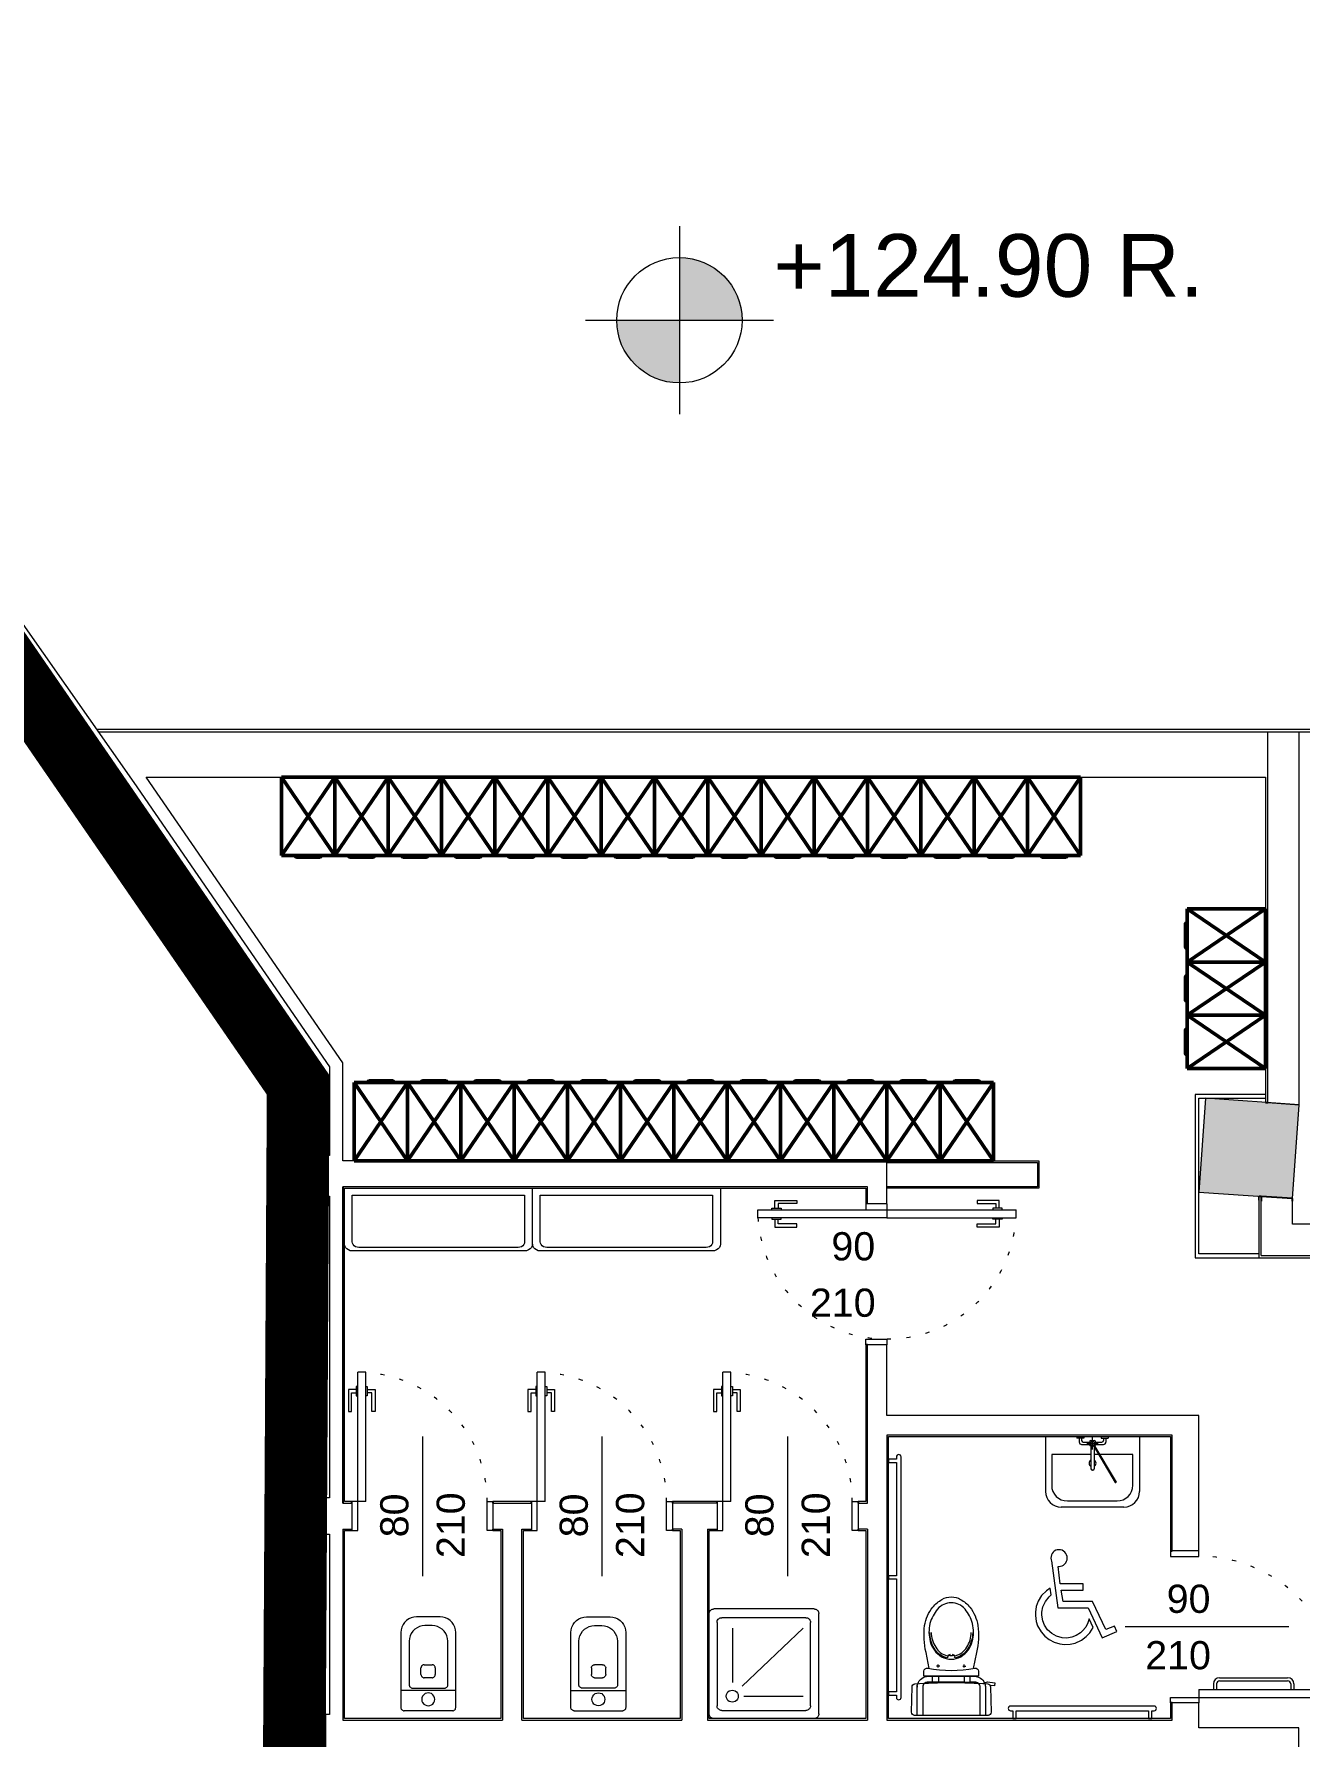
# Model space of a CAD drawing. Header units: centimetres. Extents: x 139057 to 200038, y 34824 to 80516.
# Drawn here: x 165506 to 166314, y 52660 to 53747 of the extents above; entities that cross this region are included whole.
import ezdxf

# ---------------------------------------------------------------- set-up
doc = ezdxf.new("R2010")
doc.units = ezdxf.units.CM
doc.header["$LTSCALE"] = 100
for name, pattern in [('HIDDEN4', [0.125, 0.025, -0.1]), ('p-1_lay_d3_P1-STRC-COL$0$HIDDEN', [20, 10, -10]), ('TRATTO-PUNTO', [1, 0.5, -0.25, 0, -0.25])]:
    doc.linetypes.add(name, pattern=pattern)
for name, color, linetype, lineweight in [('410_STRUTTURE_001-AM_0', 7, 'Continuous', 0), ('430_TAVOLATI_001-AM_0', 3, 'Continuous', 0), ('437_RIVESTIMENTI_001-AM_0', 13, 'Continuous', 0), ('439_TESTI_SERRAMENTI_001-AM_0', 11, 'Continuous', 0), ('441_SERRAMENTI_001-AM_0', 1, 'Continuous', 0), ('442_SANITARI_001-AM_0', 6, 'Continuous', 0), ('446_TESTI_001-AM_0', 2, 'Continuous', 0), ('560_LAY_OUT_ARREDI_001-AM_0', 150, 'Continuous', 50), ('660_LAY_OUT_ARREDI_001-AM_0', 150, 'Continuous', 50)]:
    doc.layers.add(name, color=color, linetype=linetype, lineweight=lineweight)
for name, color, linetype in [('_s_09_Perimetro_proprietà', 40, 'Continuous'), ('CN_050_MURI_PT_Finiture', 7, 'Continuous'), ('CN_050_MURI_PT_Muri REI', 7, 'Continuous')]:
    doc.layers.add(name, color=color, linetype=linetype)
doc.styles.add('Arial', font='arial.ttf')
doc.styles.add('GENERATED_STYLE_1', font='arial.ttf')

# ---------------------------------------------------------------- blocks, each defined once
blk = doc.blocks.new('ar')
at = {"layer": '660_LAY_OUT_ARREDI_001-AM_0', "ltscale": 0.5}
for p, q in [((36789.9, 29627.8), (36739.9, 29661.8)), ((36789.9, 29661.8), (36739.9, 29627.8)), ((36789.9, 29661.8), (36739.9, 29661.8)), ((36789.9, 29661.8), (36789.9, 29627.8)), ((36789.9, 29627.8), (36739.9, 29627.8))]:
    blk.add_line(p, q, dxfattribs=at)
at = {"layer": '660_LAY_OUT_ARREDI_001-AM_0'}
blk.add_line((36739.9, 29661.8), (36739.9, 29627.8), dxfattribs=at)
at = {"layer": '660_LAY_OUT_ARREDI_001-AM_0', "ltscale": 0.5, "flags": 128}
blk.add_lwpolyline([(36789.9, 29653.3), (36789.9, 29636.3), (36790.9, 29637.3), (36790.9, 29652.3)], close=True, dxfattribs=at)

msp = doc.modelspace()

# ---------------------------------------------------------------- hatches: boundary and pattern name
at = {"layer": '410_STRUTTURE_001-AM_0'}
msp.add_hatch(color=256, dxfattribs=at).paths.add_polyline_path([(166249.7, 53008.2), (166309.5, 53004), (166313.7, 53063.9), (166253.8, 53068)], flags=0)
at = {"layer": '446_TESTI_001-AM_0'}
h = msp.add_hatch(color=256, dxfattribs=at)
h.paths.add_polyline_path([(165958.1, 53564.6, 0.414214), (165918.1, 53604.6), (165918.1, 53564.6)])
h.paths.add_polyline_path([(165878.1, 53564.6, 0.414214), (165918.1, 53524.6), (165918.1, 53564.6)])

# ---------------------------------------------------------------- linework, layer by layer
at = {"layer": '410_STRUTTURE_001-AM_0'}
msp.add_line((166293.7, 53065.3, 0), (166313.7, 53063.9, 0), dxfattribs=at)
at = {"layer": '410_STRUTTURE_001-AM_0', "elevation": 0, "flags": 128}
msp.add_lwpolyline([(166249.7, 53008.2), (166309.5, 53004), (166313.7, 53063.9), (166253.8, 53068)], close=True, dxfattribs=at)
at = {"layer": '430_TAVOLATI_001-AM_0'}
for p, q in [((165672.3, 53080.2, 0), (165367.1, 53523.6, 0)), ((165388, 53528.4, 0), (165569.8, 53269.6, 0)), ((166647.3, 53303.3, 0), (165546.2, 53303.3, 0)), ((165547.1, 53302, 0), (166647.3, 53302, 0)), ((166293.7, 53065.3, 0), (166293.7, 53302, 0)), ((166313.7, 53063.9, 0), (166313.7, 53302, 0)), ((165577.8, 53273, 0), (166292.2, 53273, 0)), ((165703.3, 53090.7, 0), (165577.8, 53273, 0)), ((166292.2, 53273, 0), (166292.2, 53065.3, 0)), ((165569.8, 53269.6, 0), (165694.8, 53088.1, 0)), ((165694.8, 53088.1, 0), (165694.8, 53031.5, 0)), ((165703.3, 53028.1, 0), (165703.3, 53090.7, 0)), ((165672.3, 52643.5, 0), (165672.3, 53080.2, 0)), ((166247.2, 53070.5, 0), (166247.2, 52966.2, 0)), ((166292.2, 53070.5, 0), (166247.2, 53070.5, 0)), ((166249.7, 52968.7, 0), (166249.7, 53068, 0)), ((166249.7, 53068, 0), (166292.2, 53068, 0)), ((165692.3, 53031.5, 0), (165692.3, 53005.6, 0)), ((165694.8, 53031.5, 0), (165692.3, 53031.5, 0)), ((166050.6, 53028.1, 0), (165703.3, 53028.1, 0)), ((166050.6, 53000.6, 0), (166050.6, 53028.1, 0)), ((166038.1, 53011.6, 0), (165703.3, 53011.6, 0)), ((165703.3, 52809.6, 0), (165703.3, 53011.6, 0)), ((166038.1, 53000.6, 0), (166038.1, 53011.6, 0)), ((165692.3, 53005.6, 0), (165694.8, 53005.6, 0)), ((165694.8, 53005.6, 0), (165694.8, 52813.1, 0)), ((166050.6, 53000.6, 0), (166037.1, 53000.6, 0)), ((166288, 53005.4, 0), (166288, 52966.2, 0)), ((166289.5, 52967.7, 0), (166289.5, 53005.4, 0)), ((166309.5, 52987.7, 0), (166309.5, 53002.4, 0)), ((166463.8, 52987.7, 0), (166309.5, 52987.7, 0)), ((166247.2, 52966.2, 0), (166450.3, 52966.2, 0)), ((166288, 52968.7, 0), (166249.7, 52968.7, 0)), ((166289.5, 52967.7, 0), (166451.8, 52967.7, 0)), ((166050.6, 52910.6, 0), (166037.1, 52910.6, 0)), ((166038.1, 52809.6, 0), (166038.1, 52910.6, 0)), ((166050.6, 52865.6, 0), (166050.6, 52910.6, 0)), ((166249.6, 52865.6, 0), (166050.6, 52865.6, 0)), ((166249.6, 52779.1, 0), (166249.6, 52865.6, 0)), ((166050.6, 52853.1, 0), (166050.6, 52671.1, 0)), ((166232.6, 52853.1, 0), (166050.6, 52853.1, 0)), ((166232.6, 52779.1, 0), (166232.6, 52853.1, 0)), ((165694.8, 52813.1, 0), (165692.3, 52813.1, 0)), ((165692.3, 52813.1, 0), (165692.3, 52789.7, 0)), ((165703.3, 52809.6, 0), (165709.1, 52809.6, 0)), ((165709.1, 52809.6, 0), (165709.1, 52793.1, 0)), ((165799.1, 52809.6, 0), (165799.1, 52793.1, 0)), ((165799.1, 52809.6, 0), (165823.6, 52809.6, 0)), ((165823.6, 52809.6, 0), (165823.6, 52793.1, 0)), ((165913.6, 52809.6, 0), (165913.6, 52793.1, 0)), ((165942.1, 52809.6, 0), (165913.6, 52809.6, 0)), ((165942.1, 52810.6, 0), (165942.1, 52792.1, 0)), ((166032.1, 52809.6, 0), (166032.1, 52793.1, 0)), ((166032.1, 52809.6, 0), (166038.1, 52809.6, 0)), ((165703.3, 52793.1, 0), (165709.1, 52793.1, 0)), ((165703.3, 52793.1, 0), (165703.3, 52671.1, 0)), ((165799.1, 52793.1, 0), (165805.1, 52793.1, 0)), ((165805.1, 52793.1, 0), (165805.1, 52671.1, 0)), ((165817.6, 52671.1, 0), (165817.6, 52793.1, 0)), ((165817.6, 52793.1, 0), (165823.6, 52793.1, 0)), ((165919.6, 52793.1, 0), (165913.6, 52793.1, 0)), ((165919.6, 52793.1, 0), (165919.6, 52671.1, 0)), ((165936.1, 52793.1, 0), (165942.1, 52793.1, 0)), ((165936.1, 52793.1, 0), (165936.1, 52671.1, 0)), ((166038.1, 52793.1, 0), (166032.1, 52793.1, 0)), ((166038.1, 52793.1, 0), (166038.1, 52671.1, 0)), ((165692.3, 52789.7, 0), (165694.8, 52789.7, 0)), ((165694.8, 52789.7, 0), (165694.8, 52674.6, 0)), ((166249.6, 52779.1, 0), (166231.6, 52779.1, 0)), ((165694.8, 52674.6, 0), (165692.3, 52674.6, 0)), ((165692.3, 52674.6, 0), (165692.3, 52651.2, 0)), ((166249.6, 52682.1, 0), (166231.6, 52682.1, 0)), ((166232.6, 52671.1, 0), (166232.6, 52682.1, 0)), ((166249.6, 52666.1, 0), (166249.6, 52682.1, 0)), ((165703.3, 52671.1, 0), (165805.1, 52671.1, 0)), ((165817.6, 52671.1, 0), (165919.6, 52671.1, 0)), ((165936.1, 52671.1, 0), (166038.1, 52671.1, 0)), ((166050.6, 52671.1, 0), (166232.6, 52671.1, 0)), ((166313.5, 52666.1, 0), (166249.6, 52666.1, 0)), ((166313.5, 52542.3, 0), (166313.5, 52666.1, 0))]:
    msp.add_line(p, q, dxfattribs=at)
for radius, start, end in [(5313.1, 142.0011, 171.3505), (5293.1, 141.9324, 171.2649)]:
    msp.add_arc((170619.7, 52724.5, 0), radius, start, end, dxfattribs=at)
at = {"layer": '437_RIVESTIMENTI_001-AM_0'}
for p, q in [((165704.3, 52810.6, 0), (165704.3, 53010.6, 0)), ((165704.3, 53010.6, 0), (166037.1, 53010.6, 0)), ((166037.1, 53010.6, 0), (166037.1, 53000.6, 0)), ((166037.1, 52910.6, 0), (166037.1, 52810.6, 0)), ((166051.6, 52672.1, 0), (166051.6, 52852.1, 0)), ((166051.6, 52852.1, 0), (166231.6, 52852.1, 0)), ((166231.6, 52852.1, 0), (166231.6, 52779.1, 0)), ((165709.1, 52810.6, 0), (165704.3, 52810.6, 0)), ((165823.6, 52810.6, 0), (165799.1, 52810.6, 0)), ((165942.1, 52810.6, 0), (165913.6, 52810.6, 0)), ((166037.1, 52810.6, 0), (166032.1, 52810.6, 0)), ((165704.3, 52792.1, 0), (165709.1, 52792.1, 0)), ((165704.3, 52672.1, 0), (165704.3, 52792.1, 0)), ((165799.1, 52792.1, 0), (165804.1, 52792.1, 0)), ((165804.1, 52792.1, 0), (165804.1, 52672.1, 0)), ((165818.6, 52672.1, 0), (165818.6, 52792.1, 0)), ((165818.6, 52792.1, 0), (165823.6, 52792.1, 0)), ((165913.6, 52792.1, 0), (165918.6, 52792.1, 0)), ((165918.6, 52792.1, 0), (165918.6, 52672.1, 0)), ((165937.1, 52672.1, 0), (165937.1, 52792.1, 0)), ((165937.1, 52792.1, 0), (165942.1, 52792.1, 0)), ((166032.1, 52792.1, 0), (166037.1, 52792.1, 0)), ((166037.1, 52792.1, 0), (166037.1, 52672.1, 0)), ((165804.1, 52672.1, 0), (165704.3, 52672.1, 0)), ((165918.6, 52672.1, 0), (165818.6, 52672.1, 0)), ((166037.1, 52672.1, 0), (165937.1, 52672.1, 0)), ((166231.6, 52672.1, 0), (166051.6, 52672.1, 0)), ((166231.6, 52682.1, 0), (166231.6, 52672.1, 0))]:
    msp.add_line(p, q, dxfattribs=at)
at = {"layer": '437_RIVESTIMENTI_001-AM_0', "elevation": 0}
for points in [[(166050.6, 53028.1), (166147.6, 53028.1), (166147.6, 53010.6), (166050.6, 53010.6)], [(166050.6, 53027.1), (166146.6, 53027.1), (166146.6, 53011.6), (166050.6, 53011.6)]]:
    msp.add_lwpolyline(points, dxfattribs=at)
at = {"layer": '441_SERRAMENTI_001-AM_0', "linetype": 'p-1_lay_d3_P1-STRC-COL$0$HIDDEN'}
for p, q in [((165979.1, 52997.8, 0), (165979.1, 53002.8, 0)), ((165979.1, 53002.8, 0), (165993.1, 53002.8, 0)), ((165981.1, 53000.8, 0), (165981.1, 52997.8, 0)), ((165993.1, 53000.8, 0), (165981.1, 53000.8, 0)), ((165993.1, 53002.8, 0), (165993.1, 53000.8, 0)), ((165968.1, 52991.8, 0), (165968.1, 52996.8, 0)), ((165968.1, 52996.8, 0), (166050.6, 52996.8, 0)), ((166050.6, 52991.8, 0), (165968.1, 52991.8, 0)), ((165977.1, 52996.8, 0), (165977.1, 52997.8, 0)), ((165977.1, 52997.8, 0), (165983.1, 52997.8, 0)), ((165977.1, 52991.8, 0), (165977.1, 52990.8, 0)), ((165977.1, 52990.8, 0), (165983.1, 52990.8, 0)), ((165979.1, 52990.8, 0), (165979.1, 52985.8, 0)), ((165981.1, 52987.8, 0), (165981.1, 52990.8, 0)), ((165993.1, 52987.8, 0), (165981.1, 52987.8, 0)), ((165983.1, 52997.8, 0), (165983.1, 52996.8, 0)), ((165983.1, 52990.8, 0), (165983.1, 52991.8, 0)), ((165993.1, 52985.8, 0), (165993.1, 52987.8, 0)), ((165979.1, 52985.8, 0), (165993.1, 52985.8, 0))]:
    msp.add_line(p, q, dxfattribs=at)
at = {"layer": '441_SERRAMENTI_001-AM_0', "linetype": 'Continuous'}
for p, q in [((166037.1, 53000.6, 0), (166037.1, 52996.8, 0)), ((166050.6, 53000.6, 0), (166050.6, 52991.8, 0)), ((166108.1, 53002.8, 0), (166108.1, 53000.8, 0)), ((166122.1, 53002.8, 0), (166108.1, 53002.8, 0)), ((166108.1, 53000.8, 0), (166120.1, 53000.8, 0)), ((166120.1, 53000.8, 0), (166120.1, 52997.8, 0)), ((166122.1, 52997.8, 0), (166122.1, 53002.8, 0)), ((166288, 53002.9, 0), (166288, 53005.4, 0)), ((166037.1, 52996.8, 0), (166133.1, 52996.8, 0)), ((166050.6, 52991.8, 0), (166133.1, 52991.8, 0)), ((166108.1, 52985.8, 0), (166108.1, 52987.8, 0)), ((166108.1, 52987.8, 0), (166120.1, 52987.8, 0)), ((166118.1, 52997.8, 0), (166118.1, 52996.8, 0)), ((166124.1, 52997.8, 0), (166118.1, 52997.8, 0)), ((166118.1, 52990.8, 0), (166118.1, 52991.8, 0)), ((166124.1, 52990.8, 0), (166118.1, 52990.8, 0)), ((166120.1, 52987.8, 0), (166120.1, 52990.8, 0)), ((166122.1, 52990.8, 0), (166122.1, 52985.8, 0)), ((166124.1, 52996.8, 0), (166124.1, 52997.8, 0)), ((166124.1, 52991.8, 0), (166124.1, 52990.8, 0)), ((166133.1, 52991.8, 0), (166133.1, 52996.8, 0)), ((166122.1, 52985.8, 0), (166108.1, 52985.8, 0)), ((166037.1, 52910.6, 0), (166037.1, 52914.3, 0)), ((166037.1, 52914.3, 0), (166050.6, 52914.3, 0)), ((166050.6, 52914.3, 0), (166050.6, 52910.6, 0)), ((166050.6, 52910.6, 0), (166038.1, 52910.6, 0)), ((165712.9, 52792.1, 0), (165712.9, 52893.1, 0)), ((165717.9, 52893.1, 0), (165712.9, 52893.1, 0)), ((165717.9, 52810.6, 0), (165717.9, 52893.1, 0)), ((165827.4, 52792.1, 0), (165827.4, 52893.1, 0)), ((165832.4, 52893.1, 0), (165827.4, 52893.1, 0)), ((165832.4, 52810.6, 0), (165832.4, 52893.1, 0)), ((165945.9, 52792.1, 0), (165945.9, 52893.1, 0)), ((165950.9, 52893.1, 0), (165945.9, 52893.1, 0)), ((165950.9, 52810.6, 0), (165950.9, 52893.1, 0)), ((165711.9, 52882.1, 0), (165706.9, 52882.1, 0)), ((165706.9, 52882.1, 0), (165706.9, 52868.1, 0)), ((165708.9, 52880.1, 0), (165711.9, 52880.1, 0)), ((165708.9, 52868.1, 0), (165708.9, 52880.1, 0)), ((165712.9, 52884.1, 0), (165711.9, 52884.1, 0)), ((165711.9, 52884.1, 0), (165711.9, 52878.1, 0)), ((165717.9, 52884.1, 0), (165718.9, 52884.1, 0)), ((165718.9, 52884.1, 0), (165718.9, 52878.1, 0)), ((165718.9, 52882.1, 0), (165723.9, 52882.1, 0)), ((165721.9, 52880.1, 0), (165718.9, 52880.1, 0)), ((165721.9, 52868.1, 0), (165721.9, 52880.1, 0)), ((165723.9, 52882.1, 0), (165723.9, 52868.1, 0)), ((165826.4, 52882.1, 0), (165821.4, 52882.1, 0)), ((165821.4, 52882.1, 0), (165821.4, 52868.1, 0)), ((165823.4, 52880.1, 0), (165826.4, 52880.1, 0)), ((165823.4, 52868.1, 0), (165823.4, 52880.1, 0)), ((165827.4, 52884.1, 0), (165826.4, 52884.1, 0)), ((165826.4, 52884.1, 0), (165826.4, 52878.1, 0)), ((165832.4, 52884.1, 0), (165833.4, 52884.1, 0)), ((165833.4, 52884.1, 0), (165833.4, 52878.1, 0)), ((165833.4, 52882.1, 0), (165838.4, 52882.1, 0)), ((165836.4, 52880.1, 0), (165833.4, 52880.1, 0)), ((165836.4, 52868.1, 0), (165836.4, 52880.1, 0)), ((165838.4, 52882.1, 0), (165838.4, 52868.1, 0)), ((165944.9, 52882.1, 0), (165939.9, 52882.1, 0)), ((165939.9, 52882.1, 0), (165939.9, 52868.1, 0)), ((165941.9, 52880.1, 0), (165944.9, 52880.1, 0)), ((165941.9, 52868.1, 0), (165941.9, 52880.1, 0)), ((165945.9, 52884.1, 0), (165944.9, 52884.1, 0)), ((165944.9, 52884.1, 0), (165944.9, 52878.1, 0)), ((165950.9, 52884.1, 0), (165951.9, 52884.1, 0)), ((165951.9, 52884.1, 0), (165951.9, 52878.1, 0)), ((165951.9, 52882.1, 0), (165956.9, 52882.1, 0)), ((165954.9, 52880.1, 0), (165951.9, 52880.1, 0)), ((165954.9, 52868.1, 0), (165954.9, 52880.1, 0)), ((165956.9, 52882.1, 0), (165956.9, 52868.1, 0)), ((165706.9, 52868.1, 0), (165708.9, 52868.1, 0)), ((165711.9, 52878.1, 0), (165712.9, 52878.1, 0)), ((165718.9, 52878.1, 0), (165717.9, 52878.1, 0)), ((165723.9, 52868.1, 0), (165721.9, 52868.1, 0)), ((165821.4, 52868.1, 0), (165823.4, 52868.1, 0)), ((165826.4, 52878.1, 0), (165827.4, 52878.1, 0)), ((165833.4, 52878.1, 0), (165832.4, 52878.1, 0)), ((165838.4, 52868.1, 0), (165836.4, 52868.1, 0)), ((165939.9, 52868.1, 0), (165941.9, 52868.1, 0)), ((165944.9, 52878.1, 0), (165945.9, 52878.1, 0)), ((165951.9, 52878.1, 0), (165950.9, 52878.1, 0)), ((165956.9, 52868.1, 0), (165954.9, 52868.1, 0)), ((165754.1, 52852.1, 0), (165754.1, 52763.1, 0)), ((165868.6, 52852.1, 0), (165868.6, 52763.1, 0)), ((165987.1, 52852.1, 0), (165987.1, 52763.1, 0)), ((165717.9, 52810.6, 0), (165709.1, 52810.6, 0)), ((165709.1, 52810.6, 0), (165709.1, 52792.1, 0)), ((165795.4, 52810.6, 0), (165799.1, 52810.6, 0)), ((165795.4, 52792.1, 0), (165795.4, 52810.6, 0)), ((165799.1, 52810.6, 0), (165799.1, 52792.1, 0)), ((165832.4, 52810.6, 0), (165823.6, 52810.6, 0)), ((165823.6, 52810.6, 0), (165823.6, 52792.1, 0)), ((165909.9, 52810.6, 0), (165913.6, 52810.6, 0)), ((165909.9, 52792.1, 0), (165909.9, 52810.6, 0)), ((165913.6, 52810.6, 0), (165913.6, 52792.1, 0)), ((165950.9, 52810.6, 0), (165942.1, 52810.6, 0)), ((165942.1, 52809.6, 0), (165942.1, 52793.1, 0)), ((166028.4, 52810.6, 0), (166032.1, 52810.6, 0)), ((166028.4, 52792.1, 0), (166028.4, 52810.6, 0)), ((166032.1, 52810.6, 0), (166032.1, 52792.1, 0)), ((165709.1, 52792.1, 0), (165712.9, 52792.1, 0)), ((165799.1, 52792.1, 0), (165795.4, 52792.1, 0)), ((165823.6, 52792.1, 0), (165827.4, 52792.1, 0)), ((165913.6, 52792.1, 0), (165909.9, 52792.1, 0)), ((165942.1, 52792.1, 0), (165945.9, 52792.1, 0)), ((166032.1, 52792.1, 0), (166028.4, 52792.1, 0)), ((166231.6, 52779.1, 0), (166231.6, 52775.6, 0)), ((166231.6, 52775.6, 0), (166249.6, 52775.6, 0)), ((166249.6, 52775.6, 0), (166249.6, 52779.1, 0)), ((166307.1, 52730.6, 0), (166202.6, 52730.6, 0)), ((166258.9, 52694.2, 0), (166258.9, 52690.6, 0)), ((166260.9, 52694.2, 0), (166260.9, 52690.6, 0)), ((166262.9, 52698.2, 0), (166306.3, 52698.2, 0)), ((166262.9, 52696.2, 0), (166306.3, 52696.2, 0)), ((166308.3, 52694.2, 0), (166308.3, 52690.6, 0)), ((166310.3, 52694.2, 0), (166310.3, 52690.6, 0)), ((166231.6, 52682.1, 0), (166231.6, 52685.6, 0)), ((166231.6, 52685.6, 0), (166339.6, 52685.6, 0)), ((166249.6, 52690.6, 0), (166249.6, 52682.1, 0)), ((166249.6, 52690.6, 0), (166339.6, 52690.6, 0)), ((166249.6, 52682.1, 0), (166232.6, 52682.1, 0))]:
    msp.add_line(p, q, dxfattribs=at)
at = {"layer": '441_SERRAMENTI_001-AM_0', "linetype": 'HIDDEN4'}
for centre, radius, start, end in [((166050.3, 52996.6, 0), 82.2, 183.2923, 270.1937), ((166050.9, 52996.6, 0), 82.2, 269.8063, 356.7077), ((165712.9, 52810.6, 0), 82.5, 0, 86.5254), ((165827.4, 52810.6, 0), 82.5, 0, 86.5254), ((165945.9, 52810.6, 0), 82.5, 0, 86.5254), ((166249.6, 52685.6, 0), 90.1, 3.1798, 90)]:
    msp.add_arc(centre, radius, start, end, dxfattribs=at)
at = {"layer": '441_SERRAMENTI_001-AM_0', "linetype": 'Continuous'}
for centre, radius, start, end in [((166262.9, 52694.2, 0), 4, 90, 180), ((166262.9, 52694.2, 0), 2, 90, 180), ((166306.3, 52694.2, 0), 4, 0, 90), ((166306.3, 52694.2, 0), 2, 0, 90)]:
    msp.add_arc(centre, radius, start, end, dxfattribs=at)
at = {"layer": '442_SANITARI_001-AM_0'}
for p, q in [((166151.8, 52852.1, 0), (166211.8, 52852.1, 0)), ((166151.8, 52852.1, 0), (166151.8, 52817.1, 0)), ((166171.8, 52852.1, 0), (166171.8, 52851.1, 0)), ((166176.3, 52851.1, 0), (166171.8, 52851.1, 0)), ((166173.3, 52851.1, 0), (166173.3, 52848.6, 0)), ((166174.8, 52851.1, 0), (166174.8, 52849.6, 0)), ((166174.8, 52847.1, 0), (166179.8, 52847.1, 0)), ((166175.8, 52848.6, 0), (166179.8, 52848.6, 0)), ((166176.3, 52852.1, 0), (166176.3, 52851.1, 0)), ((166178.2, 52847.8, 0), (166185.4, 52847.8, 0)), ((166179.8, 52848.6, 0), (166179.8, 52847.1, 0)), ((166180.8, 52849.6, 0), (166182.8, 52849.6, 0)), ((166180.8, 52846.1, 0), (166180.8, 52831.6, 0)), ((166180.8, 52846.1, 0), (166182.8, 52846.1, 0)), ((166181.8, 52843.8, 0), (166181.8, 52851.8, 0)), ((166182.2, 52846.6, 0), (166196.3, 52822.8, 0)), ((166182.7, 52846.9, 0), (166196.8, 52823.1, 0)), ((166182.8, 52846.1, 0), (166182.8, 52831.6, 0)), ((166183.8, 52848.6, 0), (166187.8, 52848.6, 0)), ((166183.8, 52848.6, 0), (166183.8, 52847.1, 0)), ((166183.8, 52847.1, 0), (166188.8, 52847.1, 0)), ((166187.3, 52852.1, 0), (166187.3, 52851.1, 0)), ((166187.3, 52851.1, 0), (166191.8, 52851.1, 0)), ((166188.8, 52851.1, 0), (166188.8, 52849.6, 0)), ((166190.3, 52851.1, 0), (166190.3, 52848.6, 0)), ((166191.8, 52852.1, 0), (166191.8, 52851.1, 0)), ((166211.8, 52852.1, 0), (166211.8, 52817.1, 0)), ((166155.7, 52840.7, 0), (166155.7, 52821, 0)), ((166180.8, 52840.7, 0), (166155.7, 52840.7, 0)), ((166185.7, 52840.7, 0), (166182.8, 52840.7, 0)), ((166207.5, 52840.7, 0), (166186.4, 52840.7, 0)), ((166207.5, 52821, 0), (166207.5, 52840.7, 0)), ((166181.9, 52830.7, 0), (166181.7, 52830.7, 0)), ((166196.7, 52822.8, 0), (166196.6, 52822.7, 0)), ((166201.8, 52807.1, 0), (166161.8, 52807.1, 0)), ((166165.7, 52811, 0), (166197.5, 52811, 0)), ((166084.3, 52705.6, 0), (166082.3, 52705.6, 0)), ((166083.3, 52704.6, 0), (166083.3, 52706.6, 0)), ((166098.9, 52705.6, 0), (166100.9, 52705.6, 0)), ((166099.9, 52704.6, 0), (166099.9, 52706.6, 0)), ((166083.4, 52695.6, 0), (166099.9, 52695.6, 0)), ((166069.9, 52674.1, 0), (166069.9, 52689.1, 0))]:
    msp.add_line(p, q, dxfattribs=at)
at = {"layer": '442_SANITARI_001-AM_0', "elevation": 0, "flags": 128}
for points in [[(165824.3, 52975), (165824.2, 52973.9), (165823.7, 52972.8), (165822.9, 52971.9), (165821.8, 52971.2), (165820.6, 52970.7), (165819.3, 52970.6), (165709.3, 52970.6), (165708, 52970.7), (165706.8, 52971.2), (165705.8, 52971.9), (165705, 52972.8), (165704.5, 52973.9), (165704.3, 52974.4), (165704.3, 53010.6)], [(165704.3, 53010.6), (165944.3, 53010.6)], [(165944.3, 53010.6), (165944.3, 52975), (165944.2, 52973.9), (165943.7, 52972.8), (165942.9, 52971.9), (165941.8, 52971.2), (165940.6, 52970.7), (165939.3, 52970.6), (165829.3, 52970.6), (165828, 52970.7), (165826.8, 52971.2), (165825.8, 52971.9), (165825, 52972.8), (165824.5, 52973.9), (165824.3, 52974.4), (165824.3, 53010.6)], [(166159.9, 52769.2), (166160.4, 52769.2), (166161.4, 52769.3), (166162.4, 52769.6), (166163.3, 52770.1), (166164.1, 52770.8), (166164.7, 52771.5), (166165.2, 52772.5), (166165.5, 52773.5), (166165.6, 52774.5), (166165.5, 52775.6), (166165.2, 52776.6), (166164.7, 52777.5), (166164.1, 52778.3), (166163.3, 52778.9), (166162.4, 52779.5), (166161.4, 52779.8), (166160.4, 52779.9), (166159.3, 52779.8), (166158.3, 52779.5), (166157.4, 52778.9), (166156.7, 52778.3), (166156, 52777.5), (166155.6, 52776.6), (166155.3, 52775.6), (166155.2, 52774.5)], [(166155.2, 52774.5), (166155.3, 52773.5), (166155.6, 52772.5)], [(166155.5, 52772.7), (166159.6, 52742.8), (166179.1, 52742.8), (166188, 52723.7), (166197.3, 52727.7), (166195.9, 52731.1), (166190.2, 52729), (166181.7, 52746.8), (166163, 52746.8), (166161.8, 52754.1), (166175.9, 52754.1), (166175.9, 52758.2), (166161.2, 52758.2), (166159.9, 52769.2)], [(165937.1, 52739.1), (165937.2, 52739.6), (165937.3, 52740.1), (165937.5, 52740.6), (165937.8, 52741), (165938.2, 52741.4), (165938.6, 52741.7), (165939.1, 52741.9), (165939.6, 52742), (165940.1, 52742.1)], [(165937.1, 52675.1), (165937.1, 52739.1)], [(166004.1, 52742.1), (165940.1, 52742.1)], [(166004.1, 52742.1), (166004.6, 52742), (166005.2, 52741.9), (166005.6, 52741.7), (166006.1, 52741.4), (166006.4, 52741), (166006.7, 52740.6), (166006.9, 52740.1), (166007.1, 52739.6), (166007.1, 52739.1)], [(166007.1, 52675.1), (166007.1, 52739.1)], [(165750.4, 52737.1), (165748.6, 52736.9), (165747, 52736.5), (165745.4, 52735.8), (165744, 52734.8), (165742.7, 52733.5), (165741.7, 52732.1), (165741, 52730.5), (165740.5, 52728.8), (165740.4, 52727.1)], [(165740.4, 52727.1), (165740.4, 52679.1)], [(165755.7, 52731.5), (165753.9, 52731.3), (165752.2, 52730.9), (165750.7, 52730.1), (165749.2, 52729.1), (165748, 52727.9), (165747, 52726.5), (165746.3, 52724.9), (165745.8, 52723.2), (165745.7, 52721.5)], [(165765.4, 52737.1), (165750.4, 52737.1)], [(165760.3, 52731.5), (165755.7, 52731.5)], [(165770.3, 52721.5), (165770.1, 52723.2), (165769.7, 52724.9), (165769, 52726.5), (165768, 52727.9), (165766.7, 52729.1), (165765.3, 52730.1), (165763.7, 52730.9), (165762, 52731.3), (165760.3, 52731.5)], [(165775.4, 52727.1), (165775.2, 52728.8), (165774.8, 52730.5), (165774, 52732.1), (165773, 52733.5), (165771.8, 52734.8), (165770.4, 52735.8), (165768.8, 52736.5), (165767.1, 52736.9), (165765.4, 52737.1)], [(165775.4, 52679.1), (165775.4, 52727.1)], [(165848.9, 52727.1), (165849, 52728.8), (165849.5, 52730.5), (165850.2, 52732.1), (165851.2, 52733.5), (165852.4, 52734.8), (165853.9, 52735.8), (165855.5, 52736.5), (165857.1, 52736.9), (165858.9, 52737.1)], [(165848.9, 52679.1), (165848.9, 52727.1)], [(165854, 52721.5), (165854.1, 52723.2), (165854.6, 52724.9), (165855.3, 52726.5), (165856.3, 52727.9), (165857.5, 52729.1), (165859, 52730.1), (165860.5, 52730.9), (165862.2, 52731.3), (165864, 52731.5)], [(165858.9, 52737.1), (165873.9, 52737.1)], [(165864, 52731.5), (165868.6, 52731.5)], [(165868.6, 52731.5), (165870.3, 52731.3), (165872, 52730.9), (165873.6, 52730.1), (165875, 52729.1), (165876.2, 52727.9), (165877.2, 52726.5), (165878, 52724.9), (165878.4, 52723.2), (165878.6, 52721.5)], [(165873.9, 52737.1), (165875.6, 52736.9), (165877.3, 52736.5), (165878.9, 52735.8), (165880.3, 52734.8), (165881.5, 52733.5), (165882.5, 52732.1), (165883.3, 52730.5), (165883.7, 52728.8), (165883.9, 52727.1)], [(165883.9, 52727.1), (165883.9, 52679.1)], [(165942.1, 52733.5), (165942.1, 52734.1), (165942.3, 52734.6), (165942.5, 52735), (165942.8, 52735.5), (165943.2, 52735.8), (165943.6, 52736.1), (165944.1, 52736.4), (165944.6, 52736.5), (165945.1, 52736.5)], [(165942.1, 52733.5), (165942.1, 52680.3)], [(165998.8, 52736.5), (165945.1, 52736.5)], [(165951.9, 52729.8), (165951.9, 52695.1)], [(165997.2, 52729.8), (165958.2, 52692.7)], [(165998.8, 52736.5), (165999.3, 52736.5), (165999.8, 52736.4), (166000.3, 52736.1), (166000.7, 52735.8), (166001.1, 52735.5), (166001.4, 52735), (166001.6, 52734.6), (166001.7, 52734.1), (166001.8, 52733.5)], [(166001.8, 52680.3), (166001.8, 52733.5)], [(165745.7, 52721.5), (165745.7, 52693.6)], [(165770.3, 52693.6), (165770.3, 52721.5)], [(165854, 52693.6), (165854, 52721.5)], [(165878.6, 52721.5), (165878.6, 52693.6)], [(165755.1, 52706.4), (165754.8, 52706.4), (165754.5, 52706.3), (165754.1, 52706.2), (165753.9, 52706), (165753.6, 52705.7), (165753.4, 52705.4), (165753.3, 52705.1), (165753.2, 52704.8), (165753.1, 52704.4)], [(165755.1, 52706.4), (165760.3, 52706.4)], [(165762.3, 52704.4), (165762.2, 52704.8), (165762.2, 52705.1), (165762, 52705.4), (165761.8, 52705.7), (165761.6, 52706), (165761.3, 52706.2), (165761, 52706.3), (165760.6, 52706.4), (165760.3, 52706.4)], [(165862, 52704.4), (165862, 52704.8), (165862.1, 52705.1), (165862.2, 52705.4), (165862.4, 52705.7), (165862.7, 52706), (165863, 52706.2), (165863.3, 52706.3), (165863.6, 52706.4), (165864, 52706.4)], [(165869.1, 52706.4), (165864, 52706.4)], [(165869.1, 52706.4), (165869.5, 52706.4), (165869.8, 52706.3), (165870.1, 52706.2), (165870.4, 52706), (165870.6, 52705.7), (165870.8, 52705.4), (165871, 52705.1), (165871.1, 52704.8), (165871.1, 52704.4)], [(165753.1, 52700.2), (165753.1, 52704.4)], [(165753.1, 52700.2), (165753.2, 52699.9), (165753.3, 52699.5), (165753.4, 52699.2), (165753.6, 52698.9), (165753.9, 52698.7), (165754.1, 52698.5), (165754.5, 52698.3), (165754.8, 52698.2), (165755.1, 52698.2)], [(165760.3, 52698.2), (165755.1, 52698.2)], [(165760.3, 52698.2), (165760.6, 52698.2), (165761, 52698.3), (165761.3, 52698.5), (165761.6, 52698.7), (165761.8, 52698.9), (165762, 52699.2), (165762.2, 52699.5), (165762.2, 52699.9), (165762.3, 52700.2)], [(165762.3, 52704.4), (165762.3, 52700.2)], [(165862, 52704.4), (165862, 52700.2)], [(165864, 52698.2), (165863.6, 52698.2), (165863.3, 52698.3), (165863, 52698.5), (165862.7, 52698.7), (165862.4, 52698.9), (165862.2, 52699.2), (165862.1, 52699.5), (165862, 52699.9), (165862, 52700.2)], [(165864, 52698.2), (165869.1, 52698.2)], [(165871.1, 52700.2), (165871.1, 52699.9), (165871, 52699.5), (165870.8, 52699.2), (165870.6, 52698.9), (165870.4, 52698.7), (165870.1, 52698.5), (165869.8, 52698.3), (165869.5, 52698.2), (165869.1, 52698.2)], [(165871.1, 52700.2), (165871.1, 52704.4)], [(166111.7, 52694.4), (166114.7, 52695.5), (166119.5, 52694.9), (166119.2, 52692.9), (166116.4, 52693.3)], [(165775.3, 52690), (165740.4, 52690)], [(165745.7, 52693.6), (165745.7, 52693.3), (165745.8, 52692.9), (165745.9, 52692.6), (165746.1, 52692.3), (165746.4, 52692.1), (165746.7, 52691.9), (165747, 52691.7), (165747.3, 52691.6), (165747.7, 52691.6)], [(165747.7, 52691.6), (165768.3, 52691.6)], [(165768.3, 52691.6), (165768.6, 52691.6), (165769, 52691.7), (165769.3, 52691.9), (165769.6, 52692.1), (165769.8, 52692.3), (165770, 52692.6), (165770.2, 52692.9), (165770.3, 52693.3), (165770.3, 52693.6)], [(165849, 52690), (165883.8, 52690)], [(165856, 52691.6), (165855.6, 52691.6), (165855.3, 52691.7), (165855, 52691.9), (165854.7, 52692.1), (165854.4, 52692.3), (165854.2, 52692.6), (165854.1, 52692.9), (165854, 52693.3), (165854, 52693.6)], [(165876.6, 52691.6), (165856, 52691.6)], [(165878.6, 52693.6), (165878.6, 52693.3), (165878.5, 52692.9), (165878.3, 52692.6), (165878.1, 52692.3), (165877.9, 52692.1), (165877.6, 52691.9), (165877.3, 52691.7), (165876.9, 52691.6), (165876.6, 52691.6)], [(165959.3, 52686.4), (165997.2, 52686.4)], [(165740.4, 52679.1), (165740.4, 52678.7), (165740.5, 52678.4), (165740.6, 52678.1), (165740.8, 52677.8), (165741.1, 52677.6), (165741.4, 52677.4), (165741.7, 52677.2), (165742, 52677.1), (165742.4, 52677.1)], [(165773.4, 52677.1), (165742.4, 52677.1)], [(165773.4, 52677.1), (165773.7, 52677.1), (165774.1, 52677.2), (165774.4, 52677.4), (165774.7, 52677.6), (165774.9, 52677.8), (165775.1, 52678.1), (165775.3, 52678.4), (165775.3, 52678.7), (165775.4, 52679.1)], [(165850.9, 52677.1), (165850.5, 52677.1), (165850.2, 52677.2), (165849.9, 52677.4), (165849.6, 52677.6), (165849.3, 52677.8), (165849.1, 52678.1), (165849, 52678.4), (165848.9, 52678.7), (165848.9, 52679.1)], [(165850.9, 52677.1), (165881.9, 52677.1)], [(165883.9, 52679.1), (165883.8, 52678.7), (165883.8, 52678.4), (165883.6, 52678.1), (165883.4, 52677.8), (165883.2, 52677.6), (165882.9, 52677.4), (165882.6, 52677.2), (165882.2, 52677.1), (165881.9, 52677.1)], [(165940.1, 52672.1), (165939.6, 52672.1), (165939.1, 52672.3), (165938.6, 52672.5), (165938.2, 52672.8), (165937.8, 52673.2), (165937.5, 52673.6), (165937.3, 52674.1), (165937.2, 52674.6), (165937.1, 52675.1)], [(166004.1, 52672.1), (165940.1, 52672.1)], [(165945.1, 52677.3), (165944.6, 52677.3), (165944.1, 52677.4), (165943.6, 52677.7), (165943.2, 52678), (165942.8, 52678.3), (165942.5, 52678.8), (165942.3, 52679.2), (165942.1, 52679.7), (165942.1, 52680.3)], [(165945.1, 52677.3), (165998.8, 52677.3)], [(166001.8, 52680.3), (166001.7, 52679.7), (166001.6, 52679.2), (166001.4, 52678.8), (166001.1, 52678.3), (166000.7, 52678), (166000.3, 52677.7), (165999.8, 52677.4), (165999.3, 52677.3), (165998.8, 52677.3)], [(166007.1, 52675.1), (166007.1, 52674.6), (166006.9, 52674.1), (166006.7, 52673.6), (166006.4, 52673.2), (166006.1, 52672.8), (166005.6, 52672.5), (166005.2, 52672.3), (166004.6, 52672.1), (166004.1, 52672.1)]]:
    msp.add_lwpolyline(points, dxfattribs=at)
for points in [[(165709.3, 53006.1), (165819.3, 53006.1), (165819.3, 52976.5), (165819.2, 52975.6), (165818.8, 52974.7), (165818.1, 52973.9), (165817.3, 52973.3), (165816.3, 52972.9), (165815.2, 52972.8), (165713.5, 52972.8), (165712.4, 52972.9), (165711.4, 52973.3), (165710.6, 52973.9), (165709.9, 52974.7), (165709.5, 52975.6), (165709.3, 52976.5)], [(165829.3, 53006.1), (165939.3, 53006.1), (165939.3, 52976.5), (165939.2, 52975.6), (165938.8, 52974.7), (165938.1, 52973.9), (165937.3, 52973.3), (165936.3, 52972.9), (165935.2, 52972.8), (165833.5, 52972.8), (165832.4, 52972.9), (165831.4, 52973.3), (165830.6, 52973.9), (165829.9, 52974.7), (165829.5, 52975.6), (165829.3, 52976.5)], [(166179.6, 52735.7), (166178.8, 52733.2), (166177.4, 52730.4), (166175.4, 52728), (166174.1, 52726.8), (166171.4, 52725.1), (166168.5, 52724), (166165.3, 52723.5), (166162.4, 52723.7), (166158.8, 52724.7), (166155.7, 52726.4), (166153.1, 52728.8), (166151.1, 52731.7), (166150, 52734.4), (166149.4, 52738.1), (166149.4, 52740.1), (166150.1, 52743.5), (166151.7, 52746.9), (166154.1, 52749.9), (166155.4, 52751), (166154.7, 52755.4), (166152.3, 52753.7), (166149.3, 52750.6), (166147.1, 52747), (166145.9, 52743.6), (166145.4, 52740), (166145.3, 52737.8), (166145.9, 52734.1), (166146.7, 52731.4), (166149, 52727.5), (166151.3, 52724.7), (166154.1, 52722.5), (166157.4, 52720.8), (166161, 52719.7), (166163.8, 52719.4), (166167.4, 52719.5), (166170.6, 52720.3), (166174.7, 52722.1), (166177.8, 52724.5), (166180.1, 52726.9), (166182.1, 52730.2)], [(166083.4, 52699.1), (166083.4, 52695.3), (166079.7, 52695.3), (166079.7, 52699.1)], [(166099.9, 52699.1), (166099.9, 52695.3), (166103.6, 52695.3), (166103.6, 52699.1)], [(165753.7, 52684.4), (165753.8, 52683.3), (165754.2, 52682.3), (165754.9, 52681.4), (165755.8, 52680.8), (165756.8, 52680.4), (165757.8, 52680.2), (165758.9, 52680.4), (165759.9, 52680.8), (165760.8, 52681.4), (165761.4, 52682.3), (165761.9, 52683.3), (165762, 52684.4), (165761.9, 52685.4), (165761.4, 52686.4), (165760.8, 52687.3), (165759.9, 52688), (165758.9, 52688.4), (165757.8, 52688.5), (165756.8, 52688.4), (165755.8, 52688), (165754.9, 52687.3), (165754.2, 52686.4), (165753.8, 52685.4)], [(165870.6, 52684.4), (165870.4, 52683.3), (165870, 52682.3), (165869.3, 52681.4), (165868.5, 52680.8), (165867.5, 52680.4), (165866.4, 52680.2), (165865.3, 52680.4), (165864.3, 52680.8), (165863.5, 52681.4), (165862.8, 52682.3), (165862.4, 52683.3), (165862.3, 52684.4), (165862.4, 52685.4), (165862.8, 52686.4), (165863.5, 52687.3), (165864.3, 52688), (165865.3, 52688.4), (165866.4, 52688.5), (165867.5, 52688.4), (165868.5, 52688), (165869.3, 52687.3), (165870, 52686.4), (165870.4, 52685.4)], [(165951.9, 52682.6), (165950.9, 52682.7), (165949.9, 52683.1), (165949.1, 52683.7), (165948.5, 52684.5), (165948.1, 52685.4), (165948, 52686.4), (165948.1, 52687.4), (165948.5, 52688.3), (165949.1, 52689.1), (165949.9, 52689.8), (165950.9, 52690.1), (165951.9, 52690.3), (165952.9, 52690.1), (165953.8, 52689.8), (165954.6, 52689.1), (165955.2, 52688.3), (165955.6, 52687.4), (165955.7, 52686.4), (165955.6, 52685.4), (165955.2, 52684.5), (165954.6, 52683.7), (165953.8, 52683.1), (165952.9, 52682.7)]]:
    msp.add_lwpolyline(points, close=True, dxfattribs=at)
for points in [[(166056.6, 52839.1), (166056.6, 52837.6), (166051.6, 52837.6), (166051.6, 52835.6), (166056.6, 52835.6), (166056.6, 52763.3), (166051.6, 52763.3), (166051.6, 52761.3), (166056.6, 52761.3), (166056.6, 52689.1), (166051.6, 52689.1), (166051.6, 52687.1), (166056.6, 52687.1), (166056.6, 52685.6, 1), (166059.6, 52685.6), (166059.6, 52839.1, 1), (166056.6, 52839.1)], [(166077.6, 52704.1), (166075.5, 52714.3, -0.088113), (166074.6, 52731.5, -0.124068), (166079.8, 52743.2, -0.086475), (166085.7, 52748.2, -0.130408), (166091.6, 52749.7, -0.130408), (166097.6, 52748.2, -0.086475), (166103.5, 52743.2, -0.124068), (166108.6, 52731.5, -0.088113), (166107.8, 52714.3), (166105.7, 52704.1)], [(166078.8, 52727.1, 0.134007), (166081.7, 52717.6, 0.213245), (166089.1, 52712.2, -0.668461), (166088.8, 52710.8, -0.205105), (166080.7, 52717, -0.136377), (166077.9, 52727.1)], [(166105.3, 52727.1, -0.136377), (166102.5, 52717, -0.205105), (166094.4, 52710.8, -0.668461), (166094.1, 52712.2, 0.213245), (166101.5, 52717.6, 0.134007), (166104.4, 52727.1)], [(166092.1, 52713.2), (166093.2, 52712.7, -0.801198), (166093.3, 52712.3, -0.05862), (166091.6, 52712.1, -0.05862), (166089.9, 52712.3, -0.801198), (166090.1, 52712.7), (166091.1, 52713.2)], [(166069.9, 52689.1), (166069.9, 52693.1), (166069.9, 52692.1, -0.081902), (166070.2, 52694.3)], [(166070.2, 52694.3, -0.32142), (166076.9, 52699.1), (166106.4, 52699.1, -0.300027), (166112.8, 52694.8)], [(166074.4, 52694.6, 0.203745), (166073.4, 52692.1), (166073.4, 52674.1)], [(166074.2, 52694.4, -0.216674), (166076.9, 52695.6), (166079.7, 52695.6)], [(166103.6, 52695.6), (166106.4, 52695.6, -0.194092), (166108.8, 52694.6)], [(166108.8, 52694.6, -0.203745), (166109.9, 52692.1), (166109.9, 52674.1)], [(166112.8, 52694.8, -0.019656), (166113, 52694.3)], [(166113, 52694.3, -0.081906), (166113.4, 52692.1), (166113.4, 52674.1)], [(166129.5, 52677.1), (166131, 52677.1), (166131, 52672.1), (166133, 52672.1), (166133, 52677.1), (166217.6, 52677.1), (166217.6, 52672.1), (166219.6, 52672.1), (166219.6, 52677.1), (166221.1, 52677.1, 1), (166221.1, 52680.1), (166129.5, 52680.1, 1), (166129.5, 52677.1)]]:
    msp.add_lwpolyline(points, format="xyb", dxfattribs=at)
for points in [[(166091.6, 52746, 0.221073), (166082.9, 52742, 0.102493), (166078, 52732.8, 0.121565), (166078.2, 52721.3, 0.187395), (166085.4, 52711.6, 0.126952), (166091.6, 52710, 0.126952), (166097.8, 52711.6, 0.187395), (166105, 52721.3, 0.121565), (166105.2, 52732.8, 0.102493), (166100.4, 52742, 0.221073)], [(166115.1, 52674.1), (166068.2, 52674.1, -0.421203), (166066.2, 52676.1), (166066.6, 52692.3, -0.384529), (166068.4, 52694.2, -0.020097), (166091.6, 52695.1, -0.020097), (166114.9, 52694.2, -0.384529), (166116.7, 52692.3), (166117.1, 52676.1, -0.421203)], [(166109, 52699.1), (166074.2, 52699.1), (166074.2, 52702.4, -0.472458), (166076.6, 52704.3, 0.097656), (166106.6, 52704.3, -0.472458), (166109, 52702.4)]]:
    msp.add_lwpolyline(points, format="xyb", close=True, dxfattribs=at)
at = {"layer": '442_SANITARI_001-AM_0'}
msp.add_circle((166181.8, 52847.8, 0), 1.28, dxfattribs=at)
for centre, radius, start, end in [((166174.8, 52848.6, 0), 1.5, 180, 270), ((166175.8, 52849.6, 0), 1, 180, 270), ((166180.8, 52848.6, 0), 1, 90, 180), ((166180.8, 52847.1, 0), 1, 180, 270), ((166182.8, 52848.6, 0), 1, 0, 90), ((166182.8, 52847.1, 0), 1, 270, 0), ((166187.8, 52849.6, 0), 1, 270, 0), ((166188.8, 52848.6, 0), 1.5, 270, 0), ((166181.8, 52835.1, 0), 2.25, 116.359, 243.641), ((166181.8, 52835.1, 0), 2.25, 296.359, 63.641), ((166181.7, 52831.6, 0), 0.9, 180, 270), ((166181.9, 52831.6, 0), 0.9, 270, 0), ((166161.8, 52817.1, 0), 10, 180, 270), ((166165.7, 52821, 0), 10, 180, 270), ((166196.5, 52822.9, 0), 0.25, 210.6677, 300.6677), ((166196.6, 52823, 0), 0.25, 300.6677, 30.6677), ((166197.5, 52821, 0), 10, 270, 0), ((166201.8, 52817.1, 0), 10, 270, 0)]:
    msp.add_arc(centre, radius, start, end, dxfattribs=at)
at = {"layer": '446_TESTI_001-AM_0'}
for p, q in [((165918.1, 53624.6, 0), (165918.1, 53504.6, 0)), ((165858.1, 53564.6, 0), (165978.1, 53564.6, 0))]:
    msp.add_line(p, q, dxfattribs=at)
msp.add_circle((165918.1, 53564.6, 0), 40, dxfattribs=at)
at = {"layer": '_s_09_Perimetro_proprietà', "linetype": 'TRATTO-PUNTO', "ltscale": 200, "const_width": 40, "elevation": 0}
msp.add_lwpolyline([(167068.1, 53908.9), (167022.5, 53763.2), (166984.2, 53620.6), (166951.5, 53476.6), (166924.6, 53331.4), (166903.5, 53185.2), (166888.2, 53038.3), (166878.8, 52891), (166875.3, 52743.3), (166877.6, 52595.7), (166885.8, 52448.2), (166899.8, 52301.2), (166920.8, 52155.1), (166945.5, 52009.5), (166953.8, 51982), (166926.8, 51974.2), (166394.6, 51835.9), (166335.9, 51823.4), (165781, 51696.7, -0.048774), (165672.3, 52643.5), (165674.8, 53076.5), (165367.1, 53523.6, -0.128765), (166432.9, 55995.5)], format="xyb", dxfattribs=at)
at = {"layer": 'CN_050_MURI_PT_Finiture', "linetype": 'Continuous'}
for p, q in [((166292.2, 53065.3, 0), (166293.7, 53065.3, 0)), ((165703.3, 53011.6, 0), (165703.3, 52809.6, 0)), ((166289.5, 53005.4, 0), (166288, 53005.4, 0)), ((166038.1, 52910.6, 0), (166037.1, 52910.6, 0)), ((165709.1, 52809.6, 0), (165709.1, 52810.6, 0)), ((165799.1, 52810.6, 0), (165799.1, 52809.6, 0)), ((165823.6, 52809.6, 0), (165823.6, 52810.6, 0)), ((165913.6, 52810.6, 0), (165913.6, 52809.6, 0)), ((165942.1, 52809.6, 0), (165942.1, 52810.6, 0)), ((166032.1, 52810.6, 0), (166032.1, 52809.6, 0)), ((165709.1, 52792.1, 0), (165709.1, 52793.1, 0)), ((165799.1, 52793.1, 0), (165799.1, 52792.1, 0)), ((165823.6, 52792.1, 0), (165823.6, 52793.1, 0)), ((165913.6, 52793.1, 0), (165913.6, 52792.1, 0)), ((165942.1, 52792.1, 0), (165942.1, 52793.1, 0)), ((166032.1, 52793.1, 0), (166032.1, 52792.1, 0)), ((166231.6, 52779.1, 0), (166232.6, 52779.1, 0)), ((166232.6, 52682.1, 0), (166231.6, 52682.1, 0))]:
    msp.add_line(p, q, dxfattribs=at)
at = {"layer": 'CN_050_MURI_PT_Muri REI', "linetype": 'Continuous'}
for p, q in [((166309.5, 53004, 0), (166289.5, 53005.4, 0)), ((166289.5, 53005.4, 0), (166289.5, 53002.4, 0)), ((166309.5, 53002.4, 0), (166309.5, 53004, 0))]:
    msp.add_line(p, q, dxfattribs=at)

# ---------------------------------------------------------------- block references
at = {"layer": '560_LAY_OUT_ARREDI_001-AM_0', "xscale": -1, "rotation": 90}
for p in [(195326, 90012.9, 0), (195360, 90012.9, 0), (195394, 90012.9, 0), (195428, 90012.9, 0), (195462, 90012.9, 0), (195496, 90012.9, 0), (195530, 90012.9, 0), (195564, 90012.9, 0), (195598, 90012.9, 0), (195632, 90012.9, 0), (195666, 90012.9, 0), (195700, 90012.9, 0), (195734, 90012.9, 0), (195768, 90012.9, 0), (195802, 90012.9, 0)]:
    msp.add_blockref('ar', p, dxfattribs=at)
at = {"layer": '560_LAY_OUT_ARREDI_001-AM_0', "xscale": -1}
for p in [(203032, 23527.2, 0), (203032, 23493.2, 0), (203032, 23459.2, 0)]:
    msp.add_blockref('ar', p, dxfattribs=at)
at = {"layer": '560_LAY_OUT_ARREDI_001-AM_0', "rotation": 90}
for p in [(195372.4, 16288.2, 0), (195406.4, 16288.2, 0), (195440.4, 16288.2, 0), (195474.4, 16288.2, 0), (195508.4, 16288.2, 0), (195542.4, 16288.2, 0), (195576.4, 16288.2, 0), (195610.4, 16288.2, 0), (195644.4, 16288.2, 0), (195678.4, 16288.2, 0), (195712.4, 16288.2, 0), (195746.4, 16288.2, 0)]:
    msp.add_blockref('ar', p, dxfattribs=at)

# ---------------------------------------------------------------- texts
at = {"layer": '439_TESTI_SERRAMENTI_001-AM_0', "char_height": 18, "attachment_point": 7, "style": 'GENERATED_STYLE_1'}
for s, insert in [('90 ', (166015.1, 52964.3, 0)), ('210 ', (166001.4, 52928.3, 0)), ('90 ', (166229.1, 52739.3, 0)), ('210 ', (166215.4, 52703.3, 0))]:
    msp.add_mtext(s, dxfattribs=dict(at, insert=insert))
at = {"layer": '439_TESTI_SERRAMENTI_001-AM_0', "char_height": 18, "attachment_point": 7, "rotation": 90, "style": 'GENERATED_STYLE_1'}
for s, insert in [('80 ', (165745.4, 52787.8, 0)), ('210 ', (165781.4, 52774.5, 0)), ('80 ', (165859.9, 52787.8, 0)), ('210 ', (165895.9, 52774.5, 0)), ('80 ', (165978.4, 52787.8, 0)), ('210 ', (166014.4, 52774.5, 0))]:
    msp.add_mtext(s, dxfattribs=dict(at, insert=insert))
at = {"layer": '446_TESTI_001-AM_0', "style": 'Arial'}
msp.add_text('+124.90 R.', height=40, dxfattribs=at).set_placement((165978.1, 53579.6, 0))

doc.saveas('drawing.dxf')
